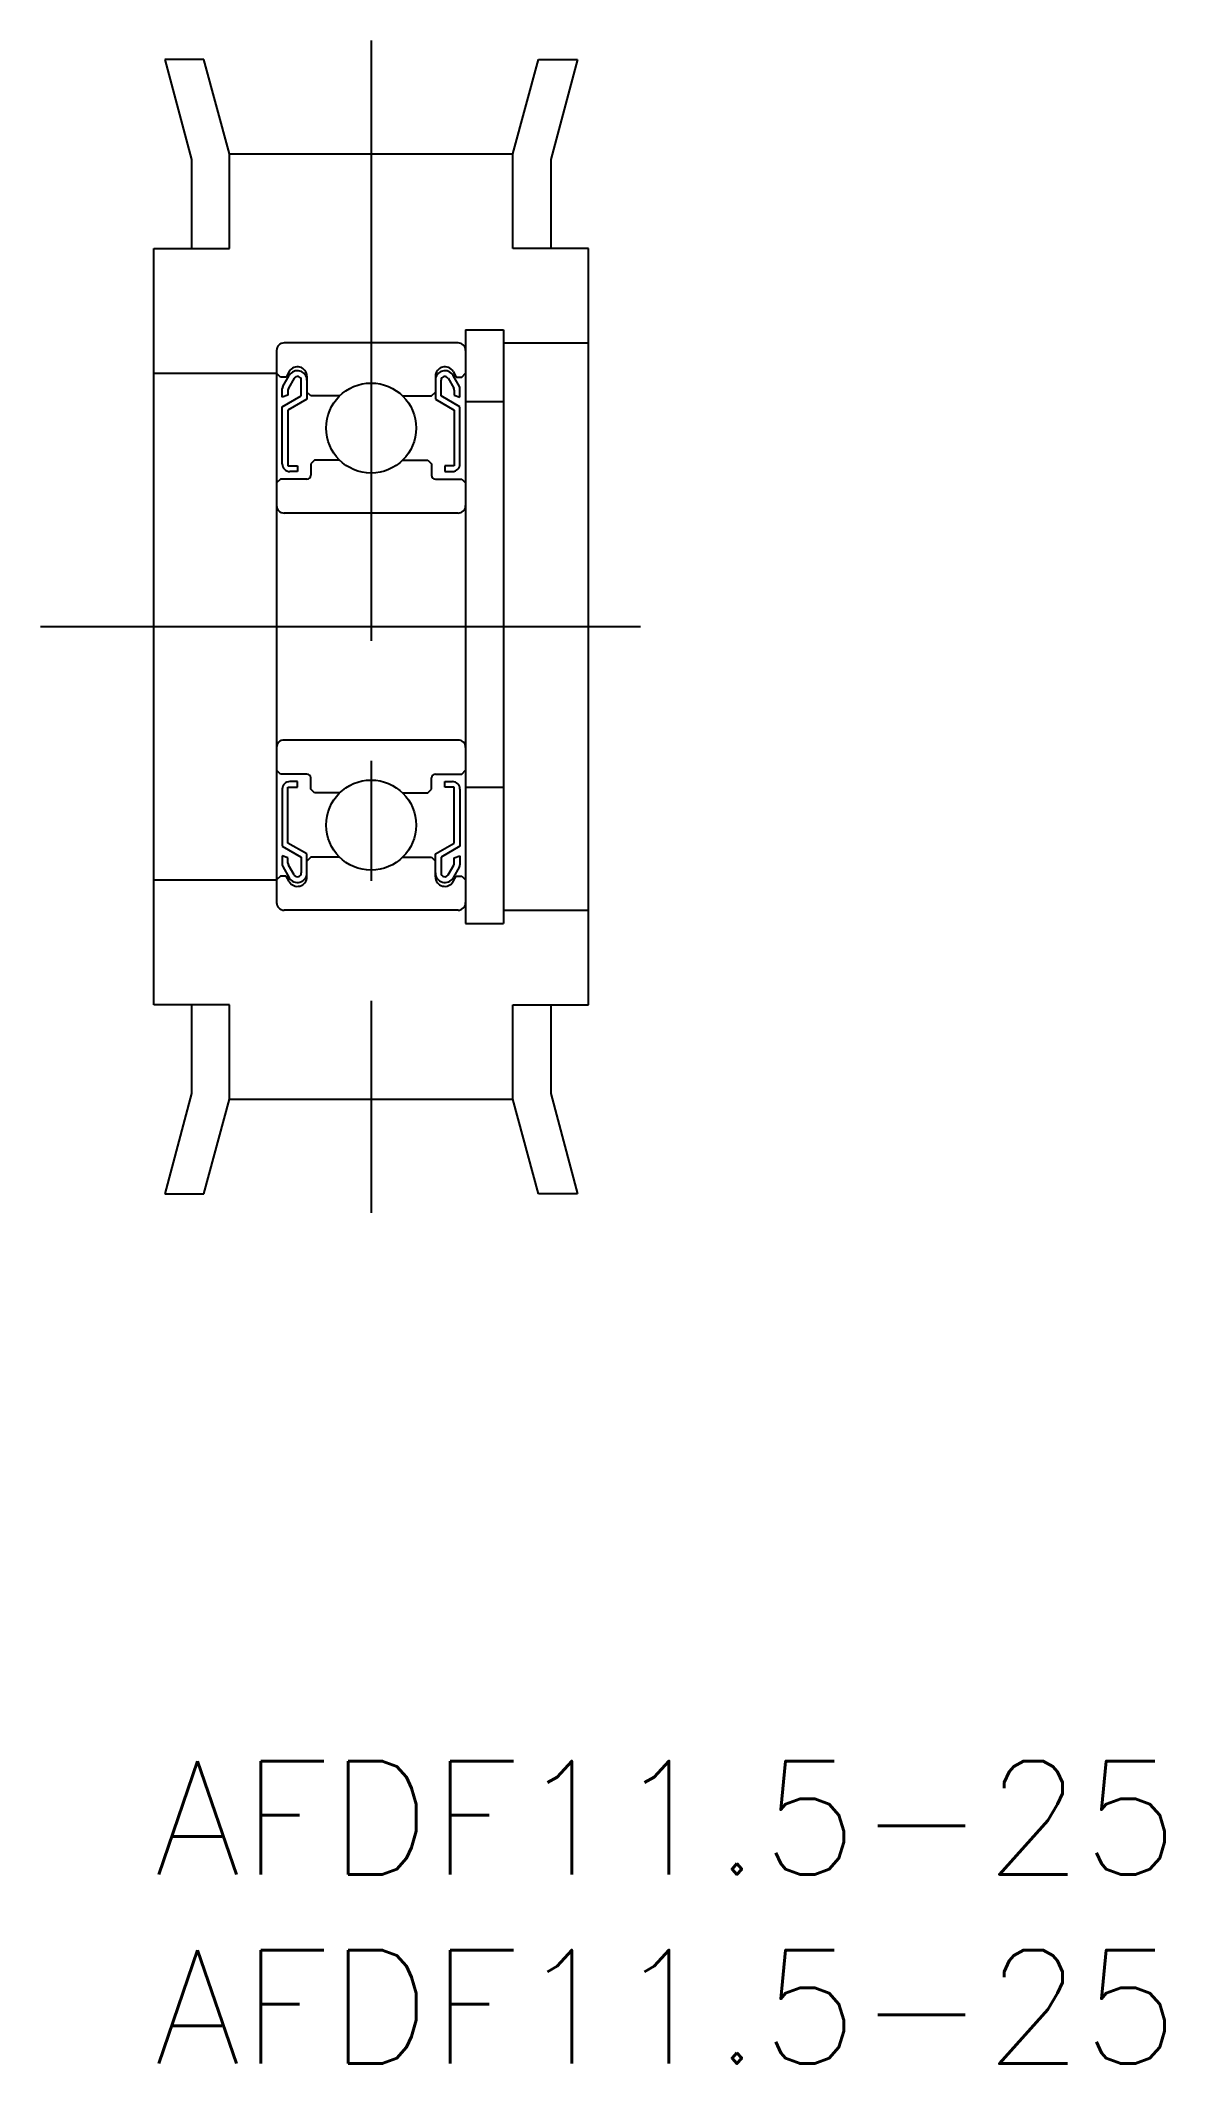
# Model space of a CAD drawing. Extents: x -3 to 26.7, y -8 to 45.5.
import ezdxf
from ezdxf.enums import TextEntityAlignment as Align

# ---------------------------------------------------------------- set-up
doc = ezdxf.new("R2010")
doc.units = 0
doc.header["$LTSCALE"] = 0.5
doc.linetypes.add('CENTER', pattern=[50.8, 31.75, -6.35, 6.35, -6.35])
doc.layers.get('0').update_dxf_attribs({"linetype": 'CONTINUOUS'})
doc.layers.add('CENTER', color=1, linetype='CENTER')
doc.styles.get("Standard").update_dxf_attribs({"font": 'txt.shx', "height": 3, "bigfont": 'bigfont.shx'})

msp = doc.modelspace()

# ---------------------------------------------------------------- linework, layer by layer
at = {"color": 7, "linetype": 'CONTINUOUS'}
for p, q in [((1.325, 45), (0.289, 45)), ((0.289, 45), (1, 42.348)), ((2, 42.5), (1.325, 45)), ((9.5, 42.5), (10.175, 45)), ((10.175, 45), (11.211, 45)), ((11.211, 45), (10.5, 42.348)), ((1, 42.348), (1, 40)), ((2, 42.5), (9.5, 42.5)), ((2, 40), (2, 42.5)), ((9.5, 40), (9.5, 42.5)), ((10.5, 42.348), (10.5, 40)), ((0, 20), (0, 40)), ((0, 40), (2, 40)), ((11.5, 40), (9.5, 40)), ((11.5, 20), (11.5, 40)), ((8.05, 37.5), (3.45, 37.5)), ((8.25, 37.85), (8.25, 22.15)), ((8.25, 37.85), (9.25, 37.85)), ((9.25, 37.85), (9.25, 22.15)), ((9.25, 37.5), (11.5, 37.5)), ((3.25, 37.3), (3.25, 22.7)), ((0, 36.7), (3.25, 36.7)), ((3.35, 36.6), (3.25, 36.7)), ((3.5, 36.6), (3.35, 36.6)), ((3.413, 36.347), (3.583, 36.641)), ((3.583, 36.745), (3.5, 36.6)), ((3.713, 36.566), (3.563, 36.306)), ((3.9, 36.1), (3.9, 36.516)), ((4.05, 36.62), (4.05, 36.013)), ((7.45, 36.62), (7.45, 36.013)), ((7.6, 36.1), (7.6, 36.516)), ((7.787, 36.566), (7.937, 36.306)), ((7.917, 36.745), (8, 36.6)), ((8.087, 36.347), (7.917, 36.641)), ((8, 36.6), (8.15, 36.6)), ((8.15, 36.6), (8.25, 36.7)), ((3.4, 36.064), (3.4, 36.297)), ((3.55, 36.118), (3.4, 36.064)), ((3.4, 35.811), (3.9, 36.1)), ((3.55, 36.256), (3.55, 36.118)), ((4.05, 36.013), (3.55, 35.725)), ((4.15, 36.1), (4.05, 36.2)), ((4.916, 36.1), (4.15, 36.1)), ((6.584, 36.1), (7.35, 36.1)), ((7.35, 36.1), (7.45, 36.2)), ((7.45, 36.013), (7.95, 35.725)), ((8.1, 35.811), (7.6, 36.1)), ((7.95, 36.256), (7.95, 36.118)), ((7.95, 36.118), (8.1, 36.064)), ((8.1, 36.064), (8.1, 36.297)), ((8.25, 35.95), (9.25, 35.95)), ((3.4, 34.3), (3.4, 35.811)), ((3.55, 35.725), (3.55, 34.25)), ((7.95, 35.725), (7.95, 34.25)), ((8.1, 34.3), (8.1, 35.811)), ((3.55, 34.25), (3.8, 34.25)), ((3.8, 34.25), (3.8, 34.1)), ((4.25, 34.4), (4.15, 34.3)), ((4.15, 34.3), (4.15, 34)), ((4.916, 34.4), (4.25, 34.4)), ((6.584, 34.4), (7.25, 34.4)), ((7.25, 34.4), (7.35, 34.3)), ((7.35, 34.3), (7.35, 34)), ((7.95, 34.25), (7.7, 34.25)), ((7.7, 34.25), (7.7, 34.1)), ((3.35, 33.9), (3.25, 33.8)), ((4.05, 33.9), (3.35, 33.9)), ((3.8, 34.1), (3.6, 34.1)), ((7.45, 33.9), (8.15, 33.9)), ((7.7, 34.1), (7.9, 34.1)), ((8.15, 33.9), (8.25, 33.8)), ((8.05, 33), (3.45, 33)), ((8.05, 27), (3.45, 27)), ((3.35, 26.1), (3.25, 26.2)), ((4.05, 26.1), (3.35, 26.1)), ((3.4, 25.7), (3.4, 24.189)), ((3.55, 24.275), (3.55, 25.75)), ((3.55, 25.75), (3.8, 25.75)), ((3.8, 25.9), (3.6, 25.9)), ((3.8, 25.75), (3.8, 25.9)), ((4.15, 25.7), (4.15, 26)), ((4.25, 25.6), (4.15, 25.7)), ((7.25, 25.6), (7.35, 25.7)), ((7.35, 25.7), (7.35, 26)), ((7.45, 26.1), (8.15, 26.1)), ((7.7, 25.75), (7.7, 25.9)), ((7.7, 25.9), (7.9, 25.9)), ((7.95, 25.75), (7.7, 25.75)), ((7.95, 24.275), (7.95, 25.75)), ((8.1, 25.7), (8.1, 24.189)), ((8.15, 26.1), (8.25, 26.2)), ((8.25, 25.75), (9.25, 25.75)), ((4.916, 25.6), (4.25, 25.6)), ((6.584, 25.6), (7.25, 25.6)), ((3.4, 24.189), (3.9, 23.9)), ((4.05, 23.987), (3.55, 24.275)), ((7.45, 23.987), (7.95, 24.275)), ((8.1, 24.189), (7.6, 23.9)), ((3.55, 23.882), (3.4, 23.936)), ((3.4, 23.936), (3.4, 23.703)), ((3.413, 23.653), (3.583, 23.359)), ((3.55, 23.744), (3.55, 23.882)), ((3.713, 23.434), (3.563, 23.694)), ((3.9, 23.9), (3.9, 23.484)), ((4.05, 23.38), (4.05, 23.987)), ((4.15, 23.9), (4.05, 23.8)), ((4.916, 23.9), (4.15, 23.9)), ((6.584, 23.9), (7.35, 23.9)), ((7.35, 23.9), (7.45, 23.8)), ((7.45, 23.38), (7.45, 23.987)), ((7.6, 23.9), (7.6, 23.484)), ((7.787, 23.434), (7.937, 23.694)), ((8.087, 23.653), (7.917, 23.359)), ((7.95, 23.882), (8.1, 23.936)), ((7.95, 23.744), (7.95, 23.882)), ((8.1, 23.936), (8.1, 23.703)), ((0, 23.3), (3.25, 23.3)), ((3.35, 23.4), (3.25, 23.3)), ((3.5, 23.4), (3.35, 23.4)), ((3.583, 23.255), (3.5, 23.4)), ((7.917, 23.255), (8, 23.4)), ((8, 23.4), (8.15, 23.4)), ((8.15, 23.4), (8.25, 23.3)), ((8.05, 22.5), (3.45, 22.5)), ((9.25, 22.5), (11.5, 22.5)), ((8.25, 22.15), (9.25, 22.15)), ((2, 20), (0, 20)), ((1, 20), (1, 17.652)), ((2, 17.5), (2, 20)), ((9.5, 17.5), (9.5, 20)), ((9.5, 20), (11.5, 20)), ((10.5, 20), (10.5, 17.652)), ((1, 17.652), (0.289, 15)), ((1.325, 15), (2, 17.5)), ((2, 17.5), (9.5, 17.5)), ((10.175, 15), (9.5, 17.5)), ((10.5, 17.652), (11.211, 15)), ((0.289, 15), (1.325, 15)), ((11.211, 15), (10.175, 15))]:
    msp.add_line(p, q, dxfattribs=at)
for centre in [(5.75, 35.25), (5.75, 24.75)]:
    msp.add_circle(centre, 1.191, dxfattribs=at)
for centre, radius, start, end in [((3.45, 37.3), 0.2, 90, 180), ((8.05, 37.3), 0.2, 0, 90), ((3.8, 36.62), 0.25, 0, 150.0002), ((3.8, 36.516), 0.25, 0, 150.0004), ((3.8, 36.516), 0.1, 360, 149.9997), ((7.7, 36.62), 0.25, 29.9998, 180), ((7.7, 36.516), 0.25, 29.9996, 180), ((7.7, 36.516), 0.1, 30.0003, 180), ((3.5, 36.297), 0.1, 149.9962, 179.9959), ((3.65, 36.256), 0.1, 149.9984, 179.9987), ((7.85, 36.256), 0.1, 0.0013, 30.0016), ((8, 36.297), 0.1, 0.0041, 30.0038), ((3.6, 34.3), 0.2, 180, 270), ((7.9, 34.3), 0.2, 270, 0), ((4.05, 34), 0.1, 270, 0), ((7.45, 34), 0.1, 180, 270), ((3.45, 33.2), 0.2, 180, 270), ((8.05, 33.2), 0.2, 270, 0), ((3.45, 26.8), 0.2, 90, 180), ((8.05, 26.8), 0.2, 0, 90), ((3.6, 25.7), 0.2, 90, 180), ((4.05, 26), 0.1, 0, 90), ((7.45, 26), 0.1, 90, 180), ((7.9, 25.7), 0.2, 360, 90), ((3.5, 23.703), 0.1, 180.0041, 210.0038), ((3.65, 23.744), 0.1, 180.0013, 210.0016), ((7.85, 23.744), 0.1, 329.9984, 359.9987), ((8, 23.703), 0.1, 329.9962, 359.9959), ((3.8, 23.484), 0.25, 209.9996, 0), ((3.8, 23.38), 0.25, 209.9998, 0), ((3.8, 23.484), 0.1, 210.0003, 0), ((7.7, 23.484), 0.25, 180, 330.0004), ((7.7, 23.38), 0.25, 180, 330.0002), ((7.7, 23.484), 0.1, 180, 329.9997), ((3.45, 22.7), 0.2, 180, 270), ((8.05, 22.7), 0.2, 270, 0)]:
    msp.add_arc(centre, radius, start, end, dxfattribs=at)
at = {"layer": 'CENTER', "color": 1, "linetype": 'CENTER'}
for p, q in [((5.75, 45.5), (5.75, 14.5)), ((-3, 30), (14.5, 30))]:
    msp.add_line(p, q, dxfattribs=at)

# ---------------------------------------------------------------- texts
at = {"color": 7, "linetype": 'CONTINUOUS'}
for p in [(0, 0), (0, -5)]:
    msp.add_text('AFDF11.5-25', height=3, dxfattribs=at).set_placement(p, align=Align.TOP_LEFT)

doc.saveas('drawing.dxf')
